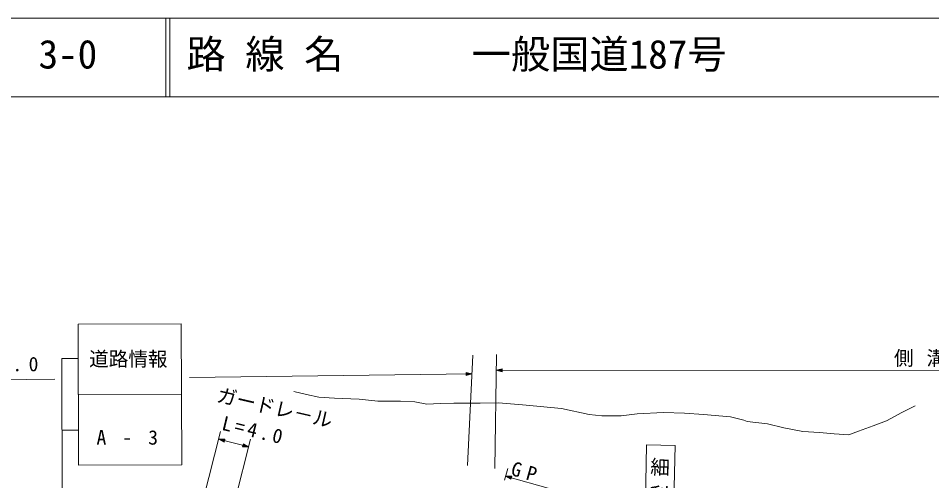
# Model space of a CAD drawing. Units: millimetres, scale not verified. Extents: x 40000 to 680000, y 20000 to 380000.
# Drawn here: x 158938 to 275364, y 321112 to 380000 of the extents above; entities that cross this region are included whole.
import ezdxf
from ezdxf.enums import TextEntityAlignment as Align

# ---------------------------------------------------------------- set-up
doc = ezdxf.new("R2010")
doc.units = ezdxf.units.MM
doc.header["$LTSCALE"] = 1000
for name, color, linetype, lineweight in [('S-BGD', 7, 'Continuous', 13), ('S-TTL', 2, 'Continuous', 13), ('S-TTL-TXT', 7, 'Continuous', 13)]:
    doc.layers.add(name, color=color, linetype=linetype, lineweight=lineweight)
doc.styles.add('@ＭＳ ゴシック', font='')
doc.styles.add('ＭＳ ゴシック', font='')
doc.styles.get('@ＭＳ ゴシック').set_extended_font_data('@MS Gothic')
doc.styles.get('ＭＳ ゴシック').set_extended_font_data('MS Gothic')

msp = doc.modelspace()

# ---------------------------------------------------------------- linework, layer by layer
at = {"layer": 'S-BGD'}
for p, q in [((166560, 341060), (179711, 341104)), ((166620, 323078), (166560, 341060)), ((179711, 341104), (179771, 323121)), ((164479, 336671), (166575, 336678)), ((164544, 317212), (164479, 336671)), ((216212, 323036), (216873, 337085)), ((219688, 322662), (219878, 337204)), ((220602, 335359), (219852, 335171)), ((219929, 335171), (220583, 335330)), ((220583, 335330), (220583, 335012)), ((220602, 334984), (220602, 335359)), ((180748, 334261), (216761, 334718)), ((216761, 334718), (216009, 334896)), ((216009, 334896), (216014, 334521)), ((216014, 334521), (216761, 334718)), ((216032, 334549), (216028, 334868)), ((216028, 334868), (216683, 334717)), ((216685, 334717), (216032, 334549)), ((216060, 334578), (216057, 334840)), ((216057, 334840), (216608, 334716)), ((216608, 334716), (216060, 334578)), ((216088, 334606), (216085, 334812)), ((216085, 334812), (216533, 334715)), ((216533, 334715), (216088, 334606)), ((216116, 334635), (216114, 334785)), ((216114, 334785), (216456, 334714)), ((216456, 334714), (216116, 334635)), ((216143, 334663), (216142, 334757)), ((216142, 334757), (216381, 334713)), ((216381, 334713), (216143, 334663)), ((216171, 334692), (216171, 334729)), ((216171, 334729), (216304, 334712)), ((216171, 334710), (216304, 334712)), ((216304, 334712), (216171, 334692)), ((219852, 335171), (220602, 334984)), ((219852, 335171), (367272, 335139)), ((220583, 335012), (219930, 335171)), ((220005, 335171), (220555, 335302)), ((220555, 335040), (220005, 335171)), ((220080, 335171), (220527, 335274)), ((220527, 335068), (220080, 335171)), ((220157, 335171), (220499, 335246)), ((220499, 335096), (220157, 335171)), ((220232, 335171), (220470, 335218)), ((220470, 335124), (220232, 335171)), ((220309, 335171), (220442, 335190)), ((220442, 335171), (220309, 335171)), ((220442, 335152), (220309, 335171)), ((220442, 335190), (220442, 335152)), ((220470, 335218), (220470, 335124)), ((220499, 335246), (220499, 335096)), ((220527, 335274), (220527, 335068)), ((220555, 335302), (220555, 335040)), ((114832, 333424), (163602, 334043)), ((166590, 332084), (179741, 332127)), ((194076, 332488), (195685, 332086)), ((195685, 332086), (197236, 331741)), ((197236, 331741), (199247, 331626)), ((199247, 331626), (202407, 331510)), ((202407, 331510), (204763, 331223)), ((204763, 331223), (207636, 331223)), ((207636, 331223), (209475, 331165)), ((209475, 331165), (211026, 330877)), ((211026, 330877), (212692, 330935)), ((212692, 330935), (214473, 330992)), ((214473, 330992), (217806, 330992)), ((217806, 330992), (220162, 331049)), ((220162, 331049), (223207, 330761)), ((223207, 330761), (228181, 330301)), ((228181, 330301), (231686, 329554)), ((231686, 329554), (233295, 329381)), ((235766, 329381), (237834, 329610)), ((237834, 329610), (241167, 329782)), ((241167, 329782), (243867, 329724)), ((243867, 329724), (246281, 329552)), ((246281, 329552), (249728, 329264)), ((269614, 328745), (271567, 329779)), ((271567, 329779), (273234, 330640)), ((233295, 329381), (235766, 329381)), ((249728, 329264), (251394, 328804)), ((251394, 328804), (251854, 328632)), ((251854, 328632), (254445, 328344)), ((254445, 328344), (256513, 327827)), ((267890, 328113), (269614, 328745)), ((164509, 327537), (166605, 327544)), ((178651, 303528), (184728, 327370)), ((256513, 327827), (258926, 327367)), ((258926, 327367), (261052, 327252)), ((261052, 327252), (262948, 327079)), ((264787, 326964), (266051, 327424)), ((266051, 327424), (267890, 328113)), ((188551, 326396), (182474, 302554)), ((184481, 326401), (185162, 326034)), ((185254, 326397), (184481, 326401)), ((184481, 326401), (188304, 325427)), ((184556, 326382), (185229, 326375)), ((185151, 326066), (184558, 326382)), ((184630, 326363), (185195, 326355)), ((185130, 326100), (184630, 326363)), ((184703, 326344), (185161, 326334)), ((185110, 326134), (184703, 326344)), ((184777, 326326), (185127, 326314)), ((185090, 326169), (184777, 326326)), ((184850, 326307), (185092, 326294)), ((185069, 326203), (184850, 326307)), ((185054, 326255), (184925, 326288)), ((184925, 326288), (185058, 326273)), ((185049, 326237), (184925, 326288)), ((185058, 326273), (185049, 326237)), ((185092, 326294), (185069, 326203)), ((185127, 326314), (185090, 326169)), ((185161, 326334), (185110, 326134)), ((185195, 326355), (185130, 326100)), ((185229, 326375), (185151, 326066)), ((185162, 326034), (185254, 326397)), ((262948, 327079), (264787, 326964)), ((187624, 325794), (187531, 325430)), ((187531, 325430), (188304, 325427)), ((187556, 325453), (187635, 325762)), ((188230, 325446), (187556, 325453)), ((187590, 325473), (187655, 325727)), ((188155, 325465), (187590, 325473)), ((188304, 325427), (187624, 325794)), ((187624, 325493), (187675, 325693)), ((188082, 325483), (187624, 325493)), ((187635, 325762), (188228, 325446)), ((187655, 325727), (188155, 325465)), ((187659, 325514), (187696, 325659)), ((188008, 325502), (187659, 325514)), ((187675, 325693), (188082, 325483)), ((187693, 325534), (187716, 325625)), ((187935, 325521), (187693, 325534)), ((187696, 325659), (188008, 325502)), ((187716, 325625), (187935, 325521)), ((187727, 325554), (187736, 325591)), ((187861, 325540), (187727, 325554)), ((187732, 325572), (187861, 325540)), ((187736, 325591), (187861, 325540)), ((239025, 325684), (238628, 306527)), ((242647, 325609), (239025, 325684)), ((242250, 306452), (242647, 325609)), ((179771, 323121), (166620, 323078)), ((220904, 321173), (221327, 322671)), ((221055, 321709), (221726, 321324)), ((221828, 321685), (221055, 321709)), ((221055, 321709), (226790, 320088)), ((221129, 321688), (221802, 321663)), ((221715, 321357), (221131, 321687)), ((221203, 321667), (221767, 321644)), ((221696, 321391), (221203, 321667)), ((221275, 321647), (221733, 321624)), ((221676, 321426), (221275, 321647)), ((221349, 321626), (221698, 321605)), ((221657, 321461), (221349, 321626)), ((221421, 321605), (221663, 321586)), ((221638, 321495), (221421, 321605)), ((221623, 321548), (221495, 321584)), ((221495, 321584), (221628, 321566)), ((221618, 321530), (221495, 321584)), ((221628, 321566), (221618, 321530)), ((221663, 321586), (221638, 321495)), ((221698, 321605), (221657, 321461)), ((221733, 321624), (221676, 321426)), ((221767, 321644), (221696, 321391)), ((221802, 321663), (221715, 321357)), ((221726, 321324), (221828, 321685))]:
    msp.add_line(p, q, dxfattribs=at)
at = {"layer": 'S-TTL'}
for p, q in [((680000, 380000), (40000, 380000)), ((177750, 380000), (177750, 370000)), ((178250, 380000), (178250, 370000)), ((40000, 370000), (680000, 370000))]:
    msp.add_line(p, q, dxfattribs=at)

# ---------------------------------------------------------------- texts
at = {"layer": 'S-BGD', "style": 'ＭＳ ゴシック'}
for s, rotation, p in [('道路情報', 359.9, (167963, 335158)), ('ガードレ－ル', 347, (184005, 330673))]:
    msp.add_text(s, height=1833, rotation=rotation, dxfattribs=at).set_placement(p, align=Align.BOTTOM_LEFT)
at = {"layer": 'S-BGD', "char_height": 1833, "attachment_point": 7}
for s, insert, rotation, style in [('\\T1.66;側溝\u3000L=154.0', (270542, 335610), 359.9, 'ＭＳ ゴシック'), ('\\T1.66;側溝\u3000L=142.0', (135382, 334891), 359.9, 'ＭＳ ゴシック'), ('\\T1.32;L=4.0', (184756, 327587), 346.5, 'ＭＳ ゴシック'), ('\\T2.64;A-3', (168910, 325688), 359.9, 'ＭＳ ゴシック'), ('\\T1.4;細利バス停', (239578, 324167), 268.2, '@ＭＳ ゴシック'), ('\\T1.6;GP', (221597, 321821), 344.2, 'ＭＳ ゴシック')]:
    msp.add_mtext(s, dxfattribs=dict(at, insert=insert, rotation=rotation, style=style))
at = {"layer": 'S-TTL-TXT', "style": 'ＭＳ ゴシック'}
for s, p in [('3-0', (161521, 372500)), ('路 線 名', (180380, 372500)), ('一般国道187号', (216734, 372500))]:
    msp.add_text(s, height=3666, dxfattribs=at).set_placement(p, align=Align.BOTTOM_LEFT)

doc.saveas('drawing.dxf')
